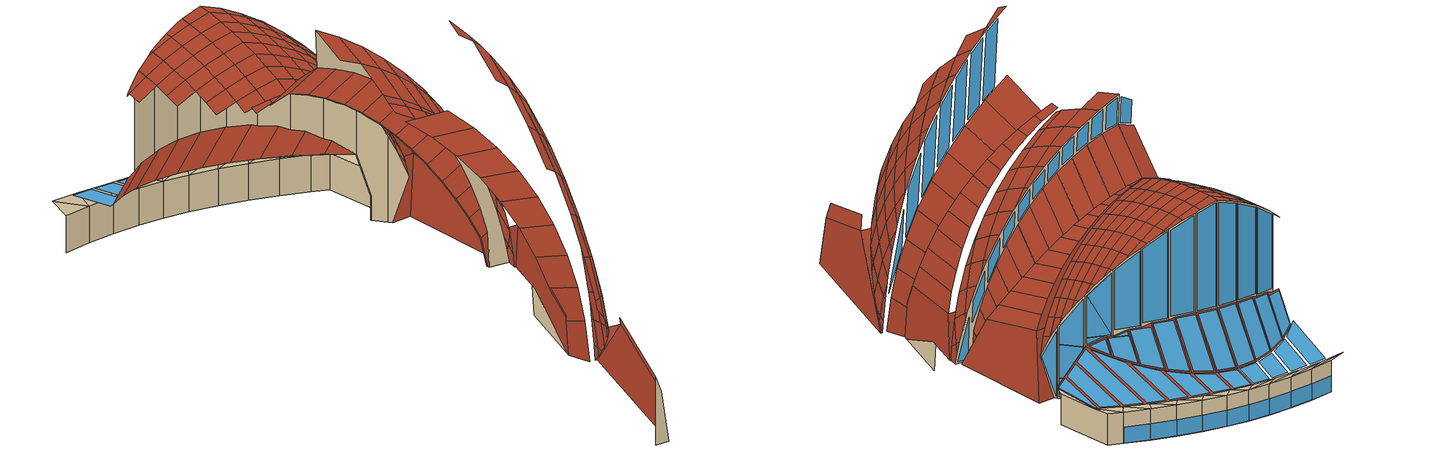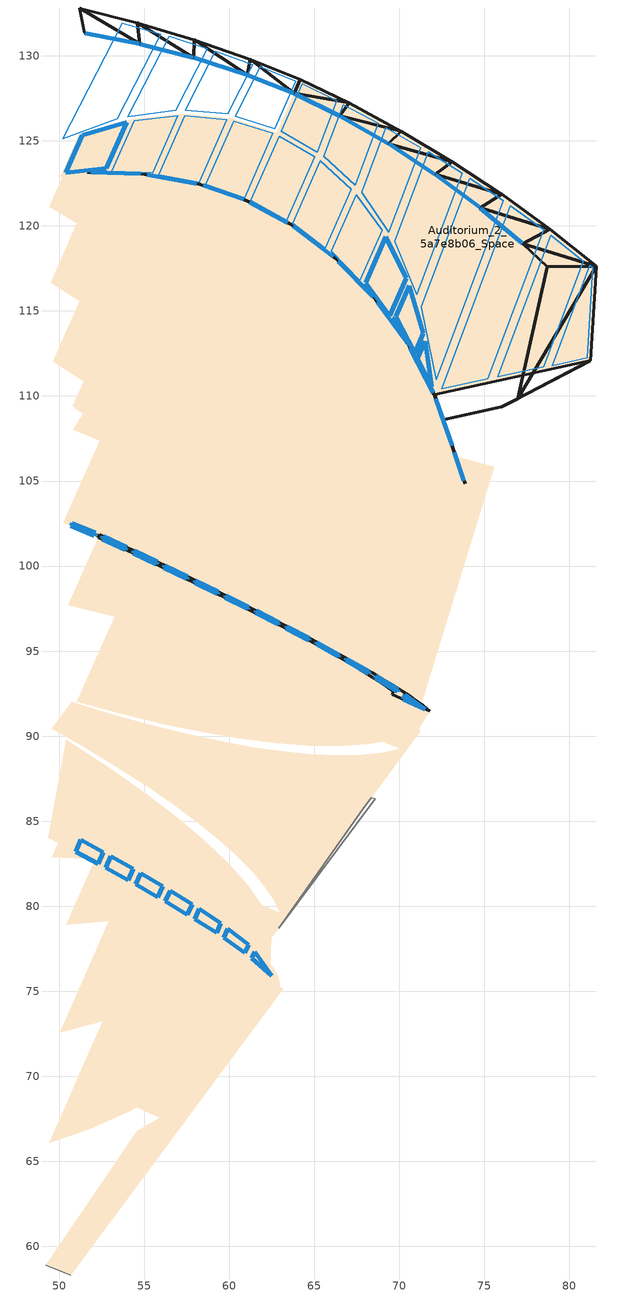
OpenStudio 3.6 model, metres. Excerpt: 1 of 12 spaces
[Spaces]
Auditorium_2_5a7e8b06_Space
 wall outside: 76.97,109.85 78.7,117.58 77.26,118.95 74.74,121.07 72.1,123.03 69.35,124.84 66.49,126.47 63.82,127.79 61.05,128.87 57.92,129.88 54.73,130.7 51.5,131.33 z15.24:19.3; 54.59,131.96,20.5 54.73,130.7,19.3 51.21,132.81,20.64; 54.73,130.7,19.3 51.5,131.33,19.3 51.21,132.81,20.64; 54.99,123.05,38.66 54.99,123.05,26.93 52.85,123.12,26.71 51.66,123.16,26.23 51.66,123.16,36.5 52.36,123.14,37.04 53.86,123.09,38 54.52,123.06,38.42; 63.58,96.37,37.51 65.22,95.51,35.25 65.37,95.43,35.03 66.97,94.55,32.29 68.38,93.75,29.39 69.09,93.33,27.63 69.6,93.02,26.28 70.6,92.38,22.97 70.79,92.24,22.12 71.38,91.81,19.38 71.61,91.62,17.88 71.8,91.45,16.51 69.59,92.43,16.51 69.68,92.63,20.39 69.02,93.09,23.17 68.18,93.62,25.84 67.18,94.22,28.39 66.01,94.88,30.8 64.7,95.6,33.04 63.24,96.37,35.1 61.66,97.18,36.96 59.96,98.03,38.61 58.16,98.92,40.03 56.27,99.82,41.21 54.31,100.74,42.14 52.3,101.68,42.83 52.39,101.88,46.87 54.88,100.7,45.44 57.26,99.54,43.77 59.51,98.43,41.89 61.63,97.37,39.8; 57.94,130.95,20.4 57.92,129.88,19.3 54.59,131.96,20.5; 57.92,129.88,19.3 54.73,130.7,19.3 54.59,131.96,20.5; 58.27,122.44,40.27 58.27,122.44,27.29 55.62,122.93,27.14 54.99,123.05,26.93 54.99,123.05,38.66 56.69,122.73,39.58; 61.05,128.87,19.3 57.92,129.88,19.3 57.94,130.95,20.4; 61.23,129.79,20.34 61.05,128.87,19.3 57.94,130.95,20.4; 61.04,121.49,41.3 61.04,121.49,27.35 58.38,122.4,27.33 58.27,122.44,27.29 58.27,122.44,40.27 58.88,122.23,40.54; 63.05,120.39,40.54 63.61,120.09,40.27 63.61,120.09,27.29 63.51,120.14,27.33 61.04,121.49,27.35 61.04,121.49,41.3; 63.82,127.79,19.3 61.05,128.87,19.3 61.23,129.79,20.34; 64.18,128.61,20.31 63.82,127.79,19.3 61.23,129.79,20.34; 66.27,118.07,38.66 66.27,118.07,26.93 65.76,118.46,27.14 63.61,120.09,27.29 63.61,120.09,40.27 64.89,119.11,39.58; 67.05,127.22,20.34 66.49,126.47,19.3 63.82,127.79,19.3; 67.05,127.22,20.34 63.82,127.79,19.3 64.18,128.61,20.31; 68.11,116.19,37.04 68.6,115.69,36.5 68.6,115.69,26.23 67.77,116.53,26.71 66.27,118.07,26.93 66.27,118.07,38.66 66.6,117.73,38.42 67.06,117.26,38; 70.12,125.57,20.4 66.49,126.47,19.3 67.05,127.22,20.34; 70.12,125.57,20.4 69.35,124.84,19.3 66.49,126.47,19.3; 69.61,114.29,35.2 70.55,112.98,33.77 70.55,112.98,25.16 69.5,114.43,26.01 68.6,115.69,26.23 68.6,115.69,36.5 69.43,114.53,35.46; 73.12,123.78,20.5 69.35,124.84,19.3 70.12,125.57,20.4; 73.12,123.78,20.5 72.1,123.03,19.3 69.35,124.84,19.3; 71.55,111.05,31.65 72.08,110.02,30.29 72.08,110.02,23.47 72.06,110.07,23.62 70.94,112.24,25 70.55,112.98,25.16 70.55,112.98,33.77 70.61,112.87,33.67 71.06,112,32.72; 72.07,110.07,23.6 72.57,108.59,19.14 76.03,109.35,18.64 81.23,112.08,22.28; 72.6,108.51,28.37 72.94,107.53,26.98 73.17,106.87,25.85 73.17,106.87,16.51 72.57,108.59,16.51 72.57,108.59,19.14 72.08,110.02,23.47 72.08,110.02,30.29 72.34,109.28,29.43; 76.03,121.85,20.64 72.1,123.03,19.3 73.12,123.78,20.5; 76.03,121.85,20.64 74.74,121.07,19.3 72.1,123.03,19.3; 72.57,108.59,19.14 72.57,108.59,16.51 76.03,109.35,15.6 76.03,109.35,18.64; 73.46,106.02,24.36 73.87,104.83,21.71 73.31,106.45,16.51 73.17,106.87,16.51 73.17,106.87,25.85; 78.85,119.8,20.82 74.74,121.07,19.3 76.03,121.85,20.64; 78.85,119.8,20.82 77.26,118.95,19.3 74.74,121.07,19.3; 76.03,109.35,18.64 76.03,109.35,15.6 76.97,109.85,15.24 76.97,109.85,19.3; 81.23,112.08,22.28 76.97,109.85,19.3 81.57,117.62,21.03; 76.97,109.85,19.3 78.7,117.58,19.3 81.57,117.62,21.03; 81.57,117.62,21.03 77.26,118.95,19.3 78.85,119.8,20.82; 81.57,117.62,21.03 78.7,117.58,19.3 77.26,118.95,19.3
 wall to Back_Of_House_2_67a60a66_Space: 49.22,58.91,20.61 49.22,58.91,13.16 50.68,58.32,13.16 49.84,58.66,18.91
 wall to Plinth_8_6fe87631_Space: 62.92,78.72,13.16 68.58,86.34,13.16 68.34,86.39,16.51 67.83,85.72,16.51
 window: 54.7,130.71 51.53,131.32 / 57.88,129.89 54.76,130.69 / 61.02,128.88 57.95,129.87 / 63.8,127.8 61.08,128.86 / 66.46,126.48 63.85,127.78 / 69.32,124.85 66.52,126.45 / 72.07,123.05 69.38,124.82 / 74.72,121.09 72.13,123.01 / 77.24,118.97 74.77,121.05 z15.28:17.35; 73.1,107.06 72.64,108.4 z16.71:19.11; 52.78,123.39,26.22 53.97,126.09,22 51.35,125.33,22.42 50.37,123.12,25.87; 52.15,101.96,46.46 52.07,101.79,43.01 50.69,102.37,42.55 50.76,102.53,45.68; 52.6,83.18,50.23 52.3,82.49,41.08 50.97,83.2,42.45 51.28,83.9,51.69; 54.8,123.05,38.33 54.8,123.05,27.11 51.86,123.15,26.81 51.86,123.15,36.4; 53.96,101.12,45.68 53.89,100.96,42.55 52.53,101.58,43.01 52.61,101.76,46.46; 53.04,82.94,49.65 54.35,82.2,47.89 54.06,81.53,39.05 52.74,82.25,40.62; 55.76,100.25,44.51 55.7,100.11,41.75 54.34,100.74,42.38 54.41,100.9,45.39; 54.79,81.95,47.21 56.09,81.18,45.13 55.81,80.54,36.62 54.5,81.29,38.52; 58.08,122.48,39.96 58.08,122.48,27.48 55.19,123.01,27.32 55.19,123.01,38.54; 57.56,99.37,43.19 57.51,99.25,40.72 56.15,99.89,41.53 56.21,100.03,44.19; 56.52,80.92,44.32 57.81,80.13,41.87 57.54,79.51,33.73 56.24,80.29,35.98; 59.36,98.49,41.69 59.31,98.37,39.42 57.96,99.03,40.43 58.01,99.15,42.83; 58.23,79.84,40.81 59.5,79,37.61 59.25,78.43,30.18 57.97,79.25,32.97; 60.85,121.56,41.02 60.85,121.56,27.55 58.46,122.38,27.53 58.46,122.38,40.14; 59.91,78.69,36.18 61.14,77.75,31.87 60.92,77.25,25.31 59.68,78.16,29.24; 61.15,97.59,39.93 61.1,97.48,37.82 59.76,98.15,39.07 59.81,98.26,41.26; 63.43,120.18,40.14 63.43,120.18,27.53 61.22,121.39,27.55 61.22,121.39,41.02; 61.5,77.34,29.1 62.51,75.92,18.3 61.33,76.95,23.97; 61.6,97.36,39.43 62.93,96.68,37.9 62.89,96.57,35.87 61.55,97.26,37.39; 63.38,96.45,37.32 64.71,95.75,35.54 64.66,95.64,33.45 63.33,96.35,35.35; 66.11,118.19,38.54 66.11,118.19,27.32 63.77,119.96,27.48 63.77,119.96,39.96; 65.15,95.51,34.83 66.47,94.79,32.67 66.42,94.68,30.39 65.1,95.41,32.81; 68.46,115.83,36.4 68.46,115.83,26.81 66.41,117.93,27.11 66.41,117.93,38.33; 66.91,94.55,31.8 68.22,93.81,29.15 68.16,93.66,26.38 66.86,94.43,29.57; 69.43,114.7,25.87 70.41,116.91,22.42 69.21,119.37,22 68.01,116.66,26.22; 68.65,93.54,27.95 69.94,92.75,24.32 69.88,92.61,21.52 68.59,93.41,25.29; 70.43,113.15,33.68 70.43,113.15,25.98 68.71,115.52,26.41 68.71,115.52,36.1; 70.59,113.05,25.04 69.76,114.64,25.37 69.66,114.39,25.76; 70.89,112.53,24.87 71.41,113.7,23.04 70.57,116.47,22.51 69.78,114.67,25.32; 70.36,92.45,22.35 71.51,91.6,16.76 70.23,92.16,16.76; 70.64,112.81,33.32 71.99,110.2,30.21 70.64,112.81,25.32; 70.64,112.81,33.32 71.97,110.24,30.26 71.99,110.2,30.21; 71.99,110.2,30.21 71.99,110.2,24.78 70.64,112.81,25.32; 71.99,110.2,24.71 71.99,110.2,23.93 70.97,112.18,25.13; 71.92,110.54,23.69 71.51,113.21,23.14 71.06,112.19,24.74; 73.1,107.06,23.51 73.1,107.06,19.17 72.64,108.4,19.17 72.15,109.84,23.51; 72.15,109.84,29.77 73.1,107.06,25.79 73.1,107.06,23.57 72.15,109.84,23.57; 73.23,106.68,25.13 73.8,105.03,21.7 73.23,106.68,16.71
 roof outside: 49.22,58.91,20.61 49.84,58.66,18.91 55.91,67.58,21.76 54.59,66.8,23.14; 49.35,84.03,43.68 51.97,82.64,41.15 52.85,88.21,38.32 50.41,89.8,40.56; 49.53,66.36,27.06 49.4,66.06,26.23 51.83,66.92,24.26 52.12,67.57,26.07; 51.83,121.93,36.92 50.17,122.84,35.44 49.42,121.13,35.19 51.05,120.16,36.66; 52,117.35,37.6 50.27,118.4,36.31 49.5,116.66,35.89 51.21,115.56,37.16; 50.38,68.29,31.09 49.53,66.36,27.06 52.12,67.57,26.07 52.93,69.4,29.88; 49.57,90.44,41.71 51.54,89.31,40.56 53.02,91.32,40.88 50.73,92.03,41.95; 49.58,82.87,52.25 52.12,82.77,50.6 52.37,83.35,50.91 50.28,84.47,53.12; 52.23,112.64,37.72 50.43,113.79,36.63 49.66,112.04,36.02 51.44,110.85,37.1; 49.84,58.66,18.91 50.68,58.32,13.16 63.16,75.16,13.16 55.91,67.58,21.76; 50.24,123,35.46 49.95,122.97,35.2 50.17,122.84,35.44; 51.41,75.69,43.25 50.03,72.57,39.9 52.57,73.24,38.39 53.88,76.21,41.58; 52.85,123.12,26.71 54.24,126.28,21.78 51.18,125.38,22.27 50.13,122.99,26.01 51.66,123.16,26.23; 52.36,123.14,37.04 51.66,123.16,36.5 50.24,123,35.46 50.17,122.84,35.44 51.83,121.93,36.92; 52.3,101.68,42.83 54.42,106.5,37.93 52.38,107.36,37.25 50.25,102.54,42.14; 52.8,119.16,37.96 51.05,120.16,36.66 50.27,118.4,36.31 52,117.35,37.6; 51.4,70.59,34.88 50.38,68.29,31.09 52.93,69.4,29.88 53.89,71.57,33.47; 50.41,78.91,47.91 52.92,79.12,46.22 54.31,82.27,48.41 53.37,82.79,49.67 52.12,82.77,50.6; 53.04,114.46,38.26 51.21,115.56,37.16 50.43,113.79,36.63 52.23,112.64,37.72; 50.54,97.7,45.33 53.26,97.03,44.09 54.88,100.7,45.44 52.39,101.88,46.87; 53.34,109.68,37.99 51.44,110.85,37.1 50.8,109.39,36.51 52.62,108.05,37.33; 52.95,107.8,37.52 51.4,108.92,36.94 50.82,108.01,36.75 52.61,107.27,37.41; 51.54,93.14,42.2 51.05,92.01,41.52 53.63,91.31,39.97 54.24,92.7,40.82; 53.6,120.98,38.22 51.83,121.93,36.92 51.05,120.16,36.66 52.8,119.16,37.96; 53.85,116.3,38.71 52,117.35,37.6 51.21,115.56,37.16 53.04,114.46,38.26; 52.57,73.24,38.39 51.4,70.59,34.88 53.89,71.57,33.47 55,74.08,36.79; 52.92,79.12,46.22 51.41,75.69,43.25 53.88,76.21,41.58 55.32,79.47,44.41; 54.14,111.51,38.63 52.23,112.64,37.72 51.44,110.85,37.1 53.34,109.68,37.99; 51.54,89.31,40.56 53.4,88.18,39.23 55.24,90.7,39.62 53.02,91.32,40.88; 51.54,93.14,42.2 54.24,92.7,40.82 55.91,96.48,42.64 53.26,97.03,44.09; 54.41,122.81,38.4 53.86,123.09,38 52.36,123.14,37.04 51.83,121.93,36.92 53.6,120.98,38.22; 52.12,67.57,26.07 51.83,66.92,24.26 54.14,67.94,22.18 54.6,68.97,25.03; 51.97,82.64,41.15 54.34,81.34,38.34 55.04,86.67,35.81 52.85,88.21,38.32; 54.66,118.15,39.08 52.8,119.16,37.96 52,117.35,37.6 53.85,116.3,38.71; 52.12,82.77,50.6 53.37,82.79,49.67 52.37,83.35,50.91; 52.93,69.4,29.88 52.12,67.57,26.07 54.6,68.97,25.03 55.35,70.68,28.61; 54.96,113.36,39.18 53.04,114.46,38.26 52.23,112.64,37.72 54.14,111.51,38.63; 54.31,100.74,42.14 56.44,105.56,37.25 54.42,106.5,37.93 52.3,101.68,42.83; 53.88,76.21,41.58 52.57,73.24,38.39 55,74.08,36.79 56.24,76.89,39.8; 54.52,106.71,37.96 52.95,107.8,37.52 52.61,107.27,37.41 54.42,106.5,37.93; 53.34,109.68,37.99 52.62,108.05,37.33 54.52,106.71,37.96 55.32,108.54,38.7; 55.49,120.01,39.35 53.6,120.98,38.22 52.8,119.16,37.96 54.66,118.15,39.08; 55.62,122.93,27.14 57.24,126.6,21.42 54.24,126.28,21.78 52.85,123.12,26.71 54.99,123.05,26.93; 52.92,79.12,46.22 55.32,79.47,44.41 56.09,81.23,45.63 54.31,82.27,48.41; 53.89,71.57,33.47 52.93,69.4,29.88 55.35,70.68,28.61 56.26,72.73,31.98; 55.79,115.23,39.64 53.85,116.3,38.71 53.04,114.46,38.26 54.96,113.36,39.18; 53.26,97.03,44.09 55.91,96.48,42.64 57.26,99.54,43.77 54.88,100.7,45.44; 54.14,111.51,38.63 53.34,109.68,37.99 55.32,108.54,38.7 56.14,110.39,39.35; 53.4,88.18,39.23 55.12,87.07,37.71 57.38,90.17,38.19 55.24,90.7,39.62; 56.31,121.89,39.53 54.41,122.81,38.4 53.6,120.98,38.22 55.49,120.01,39.35; 53.63,91.31,39.97 56.11,90.72,38.22 56.85,92.41,39.25 54.24,92.7,40.82; 56.62,117.12,40.01 54.66,118.15,39.08 53.85,116.3,38.71 55.79,115.23,39.64; 54.52,123.06,38.42 53.86,123.09,38 54.41,122.81,38.4; 55.32,79.47,44.41 53.88,76.21,41.58 56.24,76.89,39.8 57.6,79.97,42.48; 55,74.08,36.79 53.89,71.57,33.47 56.26,72.73,31.98 57.3,75.08,35.09; 56.97,112.27,39.91 54.96,113.36,39.18 54.14,111.51,38.63 56.14,110.39,39.35; 54.6,68.97,25.03 54.14,67.94,22.18 54.56,68.17,21.76 56.04,69.04,20.55 56.38,69.28,20.43 56.94,70.55,23.93; 54.24,92.7,40.82 56.85,92.41,39.25 58.46,96.04,41.01 55.91,96.48,42.64; 56.27,99.82,41.21 58.4,104.64,36.31 56.44,105.56,37.25 54.31,100.74,42.14; 54.34,81.34,38.34 56.43,80.14,35.29 56.99,85.18,33.07 55.04,86.67,35.81; 56.69,122.73,39.58 54.99,123.05,38.66 54.52,123.06,38.42 54.41,122.81,38.4 56.31,121.89,39.53; 54.42,106.5,37.93 56.21,105.67,37.41 56.38,106.29,37.52 54.52,106.71,37.96; 54.42,106.5,37.93 56.44,105.56,37.25 58.4,104.64,36.31 59.51,104.11,35.62 60.28,103.77,35.62 59.68,104.05,35.95 57.97,104.86,36.75 56.21,105.67,37.41; 66.87,104.47,32.15 68.38,104.3,30.85 69.8,104.18,29.44 71.13,104.11,27.95 72.35,104.07,26.37 73.46,104.08,24.72 72.21,104.43,24.69 71.55,104.39,25.83 70.18,104.39,27.8 68.64,104.46,29.65 66.96,104.59,31.35 65.14,104.79,32.9 63.19,105.06,34.28 61.14,105.38,35.49 59,105.77,36.51 56.79,106.21,37.33 54.52,106.71,37.96 56.38,106.29,37.52 58.25,105.89,36.94 60.08,105.53,36.23 61.87,105.2,35.39 63.6,104.92,34.42 65.27,104.67,33.34; 55.32,108.54,38.7 54.52,106.71,37.96 56.79,106.21,37.33 57.51,107.84,37.99; 55.91,67.58,21.76 63.16,75.16,13.16 62.94,75.26,13.16 62.26,74.41,14.07 61.23,73.31,15.32 60.44,72.49,16.24 58.48,70.79,18.29 56.37,69.24,20.28 56.04,69.04,20.55 54.56,68.17,21.76; 55.35,70.68,28.61 54.6,68.97,25.03 56.94,70.55,23.93 57.65,72.14,27.27; 57.46,119.03,40.29 55.49,120.01,39.35 54.66,118.15,39.08 56.62,117.12,40.01; 57.81,114.18,40.37 55.79,115.23,39.64 54.96,113.36,39.18 56.97,112.27,39.91; 56.24,76.89,39.8 55,74.08,36.79 57.3,75.08,35.09 58.46,77.72,37.92; 55.12,87.07,37.71 56.7,85.99,36.02 59.42,89.72,36.59 57.38,90.17,38.19; 55.32,79.47,44.41 57.6,79.97,42.48 57.72,80.24,42.66 56.09,81.23,45.63; 56.14,110.39,39.35 55.32,108.54,38.7 57.51,107.84,37.99 58.31,109.67,38.63; 56.26,72.73,31.98 55.35,70.68,28.61 57.65,72.14,27.27 58.49,74.05,30.41; 58.31,120.94,40.48 56.31,121.89,39.53 55.49,120.01,39.35 57.46,119.03,40.29; 58.38,122.4,27.33 60.11,126.33,21.2 57.24,126.6,21.42 55.62,122.93,27.14 58.27,122.44,27.29; 58.66,116.1,40.75 56.62,117.12,40.01 55.79,115.23,39.64 57.81,114.18,40.37; 55.91,96.48,42.64 58.46,96.04,41.01 59.51,98.43,41.89 57.26,99.54,43.77; 56.04,69.04,20.55 56.37,69.24,20.28 56.38,69.28,20.43; 56.11,90.72,38.22 58.47,90.23,36.28 59.36,92.25,37.51 56.85,92.41,39.25; 56.14,110.39,39.35 58.31,109.67,38.63 59.13,111.52,39.18 56.97,112.27,39.91; 56.21,105.67,37.41 57.97,104.86,36.75 58.25,105.89,36.94 56.38,106.29,37.52; 56.24,76.89,39.8 58.46,77.72,37.92 59.16,79.3,39.29 57.96,80.08,42.13 57.6,79.97,42.48; 57.3,75.08,35.09 56.26,72.73,31.98 58.49,74.05,30.41 59.46,76.24,33.32; 58.16,98.92,40.03 60.28,103.71,35.15 59.51,104.11,35.62 58.4,104.64,36.31 56.27,99.82,41.21; 58.88,122.23,40.54 58.27,122.44,40.27 56.69,122.73,39.58 56.31,121.89,39.53 58.31,120.94,40.48; 56.38,69.28,20.43 56.37,69.24,20.28 58.48,70.79,18.29 58.63,71.12,19.56; 56.94,70.55,23.93 56.38,69.28,20.43 58.63,71.12,19.56 59.14,72.29,22.8; 56.43,80.14,35.29 58.22,79.05,32.03 58.66,83.77,30.13 56.99,85.18,33.07; 59.51,118.03,41.03 57.46,119.03,40.29 56.62,117.12,40.01 58.66,116.1,40.75; 56.7,85.99,36.02 58.12,84.93,34.16 61.35,89.36,34.85 59.42,89.72,36.59; 56.79,106.21,37.33 59,105.77,36.51 59.65,107.23,37.1 57.51,107.84,37.99; 56.85,92.41,39.25 59.36,92.25,37.51 60.9,95.74,39.2 58.46,96.04,41.01; 57.65,72.14,27.27 56.94,70.55,23.93 59.14,72.29,22.8 59.79,73.76,25.89; 56.97,112.27,39.91 59.13,111.52,39.18 59.96,113.39,39.64 57.81,114.18,40.37; 58.46,77.72,37.92 57.3,75.08,35.09 59.46,76.24,33.32 60.42,78.41,35.64 60.23,78.55,36.25; 60.37,119.97,41.22 58.31,120.94,40.48 57.46,119.03,40.29 59.51,118.03,41.03; 57.51,107.84,37.99 59.65,107.23,37.1 60.44,109.02,37.72 58.31,109.67,38.63; 57.6,79.97,42.48 57.96,80.08,42.13 57.72,80.24,42.66; 58.49,74.05,30.41 57.65,72.14,27.27 59.79,73.76,25.89 60.57,75.52,28.79; 57.81,114.18,40.37 59.96,113.39,39.64 60.79,115.28,40.01 58.66,116.1,40.75; 57.97,104.86,36.75 59.68,104.05,35.95 60.08,105.53,36.23 58.25,105.89,36.94; 58.12,84.93,34.16 59.38,83.92,32.16 63.16,89.1,32.96 61.35,89.36,34.85; 58.16,98.92,40.03 59.96,98.03,38.61 62.05,102.76,33.81 60.28,103.71,35.15; 58.22,79.05,32.03 59.7,78.09,28.6 60.04,82.44,26.99 58.66,83.77,30.13; 61.04,121.49,41.3 58.88,122.23,40.54 58.31,120.94,40.48 60.37,119.97,41.22; 58.31,109.67,38.63 60.44,109.02,37.72 61.24,110.84,38.26 59.13,111.52,39.18; 61.04,121.49,27.35 62.8,125.48,21.13 60.11,126.33,21.2 58.38,122.4,27.33; 58.46,96.04,41.01 60.9,95.74,39.2 61.63,97.37,39.8 59.51,98.43,41.89; 58.46,77.72,37.92 60.23,78.55,36.25 59.16,79.3,39.29; 58.47,90.23,36.28 60.7,89.85,34.15 61.75,92.23,35.6 59.36,92.25,37.51; 58.63,71.12,19.56 58.48,70.79,18.29 60.44,72.49,16.24 60.71,73.11,18.66; 59.46,76.24,33.32 58.49,74.05,30.41 60.57,75.52,28.79 61.47,77.55,31.47; 59.14,72.29,22.8 58.63,71.12,19.56 60.71,73.11,18.66 61.19,74.19,21.63; 58.66,116.1,40.75 60.79,115.28,40.01 61.63,117.18,40.29 59.51,118.03,41.03; 59,105.77,36.51 61.14,105.38,35.49 61.73,106.71,36.02 59.65,107.23,37.1; 59.13,111.52,39.18 61.24,110.84,38.26 62.05,112.67,38.71 59.96,113.39,39.64; 59.79,73.76,25.89 59.14,72.29,22.8 61.19,74.19,21.63 61.78,75.54,24.45; 59.36,92.25,37.51 61.75,92.23,35.6 63.22,95.56,37.21 60.9,95.74,39.2; 59.38,83.92,32.16 60.47,82.95,30.02 64.84,88.94,30.94 63.16,89.1,32.96; 60.42,78.41,35.64 59.46,76.24,33.32 61.47,77.55,31.47 61.48,77.57,31.48; 59.51,104.11,35.62 60.28,103.71,35.15 62.05,102.76,33.81 62.56,102.47,33.32 63.72,101.96,33.32 62.92,102.39,33.95 61.34,103.22,35.02 60.28,103.77,35.62; 59.51,118.03,41.03 61.63,117.18,40.29 62.48,119.1,40.48 60.37,119.97,41.22; 59.65,107.23,37.1 61.73,106.71,36.02 62.5,108.46,36.63 60.44,109.02,37.72; 59.68,104.05,35.95 60.28,103.77,35.62 61.34,103.22,35.02 61.87,105.2,35.39 60.08,105.53,36.23; 59.7,78.09,28.6 60.86,77.26,25.02 61.12,81.21,23.71 60.04,82.44,26.99; 60.57,75.52,28.79 59.79,73.76,25.89 61.78,75.54,24.45 62.32,76.74,26.44 62.18,76.88,27.38; 59.96,113.39,39.64 62.05,112.67,38.71 62.87,114.53,39.08 60.79,115.28,40.01; 59.96,98.03,38.61 61.66,97.18,36.96 63.69,101.78,32.29 62.56,102.47,33.32 62.05,102.76,33.81; 60.37,119.97,41.22 62.48,119.1,40.48 63.05,120.39,40.54 61.04,121.49,41.3; 60.44,109.02,37.72 62.5,108.46,36.63 63.29,110.23,37.16 61.24,110.84,38.26; 60.71,73.11,18.66 60.44,72.49,16.24 61.23,73.31,15.32 62.32,74.55,14.96 62.64,75.26,17.74; 60.47,82.95,30.02 61.37,82.02,27.75 66.37,88.87,28.81 64.84,88.94,30.94; 61.47,77.55,31.47 60.57,75.52,28.79 62.18,76.88,27.38 61.48,77.57,31.48; 60.7,89.85,34.15 62.79,89.58,31.86 64.01,92.35,33.55 61.75,92.23,35.6; 61.19,74.19,21.63 60.71,73.11,18.66 62.64,75.26,17.74 62.89,75.84,19.35 62.83,75.98,20.57; 60.79,115.28,40.01 62.87,114.53,39.08 63.69,116.39,39.35 61.63,117.18,40.29; 60.86,77.26,25.02 61.69,76.56,21.35 61.89,80.07,20.3 61.88,80.1,20.36 61.12,81.21,23.71; 60.9,95.74,39.2 63.22,95.56,37.21 63.58,96.37,37.51 61.63,97.37,39.8; 63.51,120.14,27.33 65.24,124.06,21.2 62.8,125.48,21.13 61.04,121.49,27.35; 61.14,105.38,35.49 63.19,105.06,34.28 63.74,106.29,34.78 61.73,106.71,36.02; 61.78,75.54,24.45 61.19,74.19,21.63 62.83,75.98,20.57 62.59,76.38,23.8; 61.23,73.31,15.32 62.26,74.41,14.07 62.32,74.55,14.96; 61.24,110.84,38.26 63.29,110.23,37.16 64.08,112.03,37.6 62.05,112.67,38.71; 61.34,103.22,35.02 62.92,102.39,33.95 63.6,104.92,34.42 61.87,105.2,35.39; 61.37,82.02,27.75 62.1,81.16,25.38 67.75,88.9,26.57 66.37,88.87,28.81; 61.63,117.18,40.29 63.69,116.39,39.35 64.52,118.26,39.53 62.48,119.1,40.48; 61.66,97.18,36.96 63.24,96.37,35.1 65.18,100.77,30.63 64.8,101.04,31.05 63.69,101.78,32.29; 61.69,76.56,21.35 62.18,76,17.6 62.3,78.33,16.99 62.25,78.3,17.37 61.89,80.07,20.3; 61.73,106.71,36.02 63.74,106.29,34.78 64.49,107.99,35.37 62.5,108.46,36.63; 61.75,92.23,35.6 64.01,92.35,33.55 65.37,95.43,35.03 65.22,95.51,35.25 63.22,95.56,37.21; 62.32,76.74,26.44 61.78,75.54,24.45 62.59,76.38,23.8; 61.88,80.1,20.36 61.89,80.07,20.3 62.25,78.3,17.37 62.98,79.62,20.36; 62.05,112.67,38.71 64.08,112.03,37.6 64.87,113.83,37.96 62.87,114.53,39.08; 62.1,81.16,25.38 62.64,80.36,22.91 68.97,89.02,24.24 67.75,88.9,26.57; 62.18,76,17.6 62.37,75.51,13.16 62.47,78.12,13.16 62.3,78.33,16.99; 62.98,79.62,20.36 62.25,78.3,17.37 62.3,78.33,16.99 62.47,78.12,13.16 62.92,78.72,13.16 67.83,85.72,16.51 71.25,90.31,16.51 70.01,89.25,21.84; 62.32,74.55,14.96 62.26,74.41,14.07 62.94,75.26,13.16 62.96,75.39,14.73; 62.64,75.26,17.74 62.32,74.55,14.96 62.96,75.39,14.73 62.94,75.66,17.58; 62.48,119.1,40.48 64.52,118.26,39.53 64.89,119.11,39.58 63.61,120.09,40.27 63.05,120.39,40.54; 62.5,108.46,36.63 64.49,107.99,35.37 65.25,109.71,35.89 63.29,110.23,37.16; 62.56,102.47,33.32 63.69,101.78,32.29 64.8,101.04,31.05 66.19,100.43,31.05 65.84,100.66,31.43 64.43,101.54,32.75 63.72,101.96,33.32; 62.64,80.36,22.91 62.98,79.62,20.36 70.01,89.25,21.84 68.97,89.02,24.24; 62.89,75.84,19.35 62.64,75.26,17.74 62.94,75.66,17.58; 62.79,89.58,31.86 63.56,89.52,30.87 64.87,89.78,29.63 66.12,92.62,31.35 64.01,92.35,33.55; 81.23,112.08,22.28 81.57,117.62,21.03 78.85,119.8,20.82 76.03,121.85,20.64 73.12,123.78,20.5 70.12,125.57,20.4 67.05,127.22,20.34 64.18,128.61,20.31 62.8,125.48,21.13 65.24,124.06,21.2 67.38,122.12,21.42 69.16,119.69,21.78 70.56,116.83,22.27 71.54,113.6,22.88 72.07,110.07,23.6; 62.87,114.53,39.08 64.87,113.83,37.96 65.68,115.65,38.22 63.69,116.39,39.35; 62.92,102.39,33.95 63.72,101.96,33.32 64.43,101.54,32.75 65.27,104.67,33.34 63.6,104.92,34.42; 63.19,105.06,34.28 65.14,104.79,32.9 65.66,105.98,33.38 63.74,106.29,34.78; 63.22,95.56,37.21 65.22,95.51,35.25 63.58,96.37,37.51; 63.24,96.37,35.1 64.7,95.6,33.04 66.51,99.72,28.85 65.18,100.77,30.63; 63.29,110.23,37.16 65.25,109.71,35.89 66.02,111.45,36.31 64.08,112.03,37.6; 65.76,118.46,27.14 67.38,122.12,21.42 65.24,124.06,21.2 63.51,120.14,27.33 63.61,120.09,27.29; 63.56,89.52,30.87 64.71,89.44,29.37 64.87,89.78,29.63; 63.69,116.39,39.35 65.68,115.65,38.22 66.48,117.48,38.4 64.52,118.26,39.53; 63.74,106.29,34.78 65.66,105.98,33.38 66.38,107.62,33.95 64.49,107.99,35.37; 64.01,92.35,33.55 66.12,92.62,31.35 66.97,94.55,32.29 65.37,95.43,35.03; 64.08,112.03,37.6 66.02,111.45,36.31 66.79,113.21,36.66 64.87,113.83,37.96; 64.43,101.54,32.75 65.84,100.66,31.43 66.87,104.47,32.15 65.27,104.67,33.34; 64.49,107.99,35.37 66.38,107.62,33.95 67.12,109.28,34.44 65.25,109.71,35.89; 64.52,118.26,39.53 66.48,117.48,38.4 66.6,117.73,38.42 66.27,118.07,38.66 64.89,119.11,39.58; 64.7,95.6,33.04 66.01,94.88,30.8 67.66,98.62,27 66.51,99.72,28.85; 64.71,89.44,29.37 66.47,89.42,26.71 66.9,90.38,27.43 64.87,89.78,29.63; 64.8,101.04,31.05 65.18,100.77,30.63 66.51,99.72,28.85 66.55,99.69,28.8 68.07,99.02,28.8 67.15,99.74,29.99 66.19,100.43,31.05; 64.87,89.78,29.63 66.9,90.38,27.43 68.06,93.02,29.03 66.12,92.62,31.35; 64.87,113.83,37.96 66.79,113.21,36.66 67.57,114.98,36.92 65.68,115.65,38.22; 65.14,104.79,32.9 66.96,104.59,31.35 67.47,105.76,31.82 65.66,105.98,33.38; 65.25,109.71,35.89 67.12,109.28,34.44 67.86,110.96,34.86 66.02,111.45,36.31; 65.66,105.98,33.38 67.47,105.76,31.82 68.17,107.34,32.37 66.38,107.62,33.95; 65.68,115.65,38.22 67.57,114.98,36.92 68.11,116.19,37.04 67.06,117.26,38 66.48,117.48,38.4; 67.77,116.53,26.71 69.16,119.69,21.78 67.38,122.12,21.42 65.76,118.46,27.14 66.27,118.07,26.93; 65.84,100.66,31.43 66.19,100.43,31.05 67.15,99.74,29.99 68.38,104.3,30.85 66.87,104.47,32.15; 66.01,94.88,30.8 67.18,94.22,28.39 68.61,97.47,25.09 67.87,98.39,26.58 67.66,98.62,27; 66.02,111.45,36.31 67.86,110.96,34.86 68.61,112.66,35.19 66.79,113.21,36.66; 66.12,92.62,31.35 68.06,93.02,29.03 68.38,93.75,29.39 66.97,94.55,32.29; 66.38,107.62,33.95 68.17,107.34,32.37 68.87,108.94,32.85 67.12,109.28,34.44; 66.47,89.42,26.71 68.05,89.52,23.93 68.75,91.11,25.12 66.9,90.38,27.43; 66.48,117.48,38.4 67.06,117.26,38 66.6,117.73,38.42; 66.55,99.69,28.8 67.66,98.62,27 67.87,98.39,26.58 69.51,97.66,26.58 69.41,97.76,26.76 68.34,98.78,28.43 68.07,99.02,28.8; 66.79,113.21,36.66 68.61,112.66,35.19 69.36,114.37,35.44 67.57,114.98,36.92; 66.9,90.38,27.43 68.75,91.11,25.12 69.6,93.02,26.28 69.09,93.33,27.63 68.06,93.02,29.03; 66.96,104.59,31.35 68.64,104.46,29.65 69.17,105.65,30.13 67.47,105.76,31.82; 67.12,109.28,34.44 68.87,108.94,32.85 69.59,110.55,33.25 67.86,110.96,34.86; 67.15,99.74,29.99 68.07,99.02,28.8 68.34,98.78,28.43 69.8,104.18,29.44 68.38,104.3,30.85; 67.18,94.22,28.39 68.18,93.62,25.84 69.35,96.28,23.15 68.87,97.08,24.41 68.61,97.47,25.09; 67.47,105.76,31.82 69.17,105.65,30.13 69.83,107.16,30.65 68.17,107.34,32.37; 67.57,114.98,36.92 69.36,114.37,35.44 69.43,114.53,35.46 68.6,115.69,36.5 68.11,116.19,37.04; 69.5,114.43,26.01 70.56,116.83,22.27 69.16,119.69,21.78 67.77,116.53,26.71 68.6,115.69,26.23; 67.86,110.96,34.86 69.59,110.55,33.25 70.31,112.19,33.57 68.61,112.66,35.19; 67.87,98.39,26.58 68.61,97.47,25.09 68.87,97.08,24.41 70.59,96.32,24.41 70.35,96.66,24.98 69.51,97.66,26.58; 68.05,89.52,23.93 69.05,89.67,21.84 69.21,89.7,21.5 69.49,89.87,21.15 70.43,91.99,22.73 68.75,91.11,25.12; 68.06,93.02,29.03 69.09,93.33,27.63 68.38,93.75,29.39; 68.17,107.34,32.37 69.83,107.16,30.65 70.51,108.69,31.11 68.87,108.94,32.85; 68.18,93.62,25.84 69.02,93.09,23.17 69.89,95.06,21.17 69.35,96.28,23.15; 68.34,98.78,28.43 69.41,97.76,26.76 71.13,104.11,27.95 69.8,104.18,29.44; 68.61,112.66,35.19 70.31,112.19,33.57 70.61,112.87,33.67 70.55,112.98,33.77 69.61,114.29,35.2 69.36,114.37,35.44; 68.64,104.46,29.65 70.18,104.39,27.8 70.73,105.64,28.31 69.17,105.65,30.13; 68.75,91.11,25.12 70.43,91.99,22.73 70.6,92.38,22.97 69.6,93.02,26.28; 68.87,97.08,24.41 69.36,96.26,23.11 71.02,95.65,23.38 70.59,96.32,24.41; 68.87,108.94,32.85 70.51,108.69,31.11 71.19,110.23,31.49 69.59,110.55,33.25; 69.02,93.09,23.17 69.68,92.63,20.39 70.23,93.88,19.12 69.89,95.06,21.17; 70.01,89.25,21.84 71.25,90.31,16.51 71.11,90.38,16.51 70.64,90.14,17.98 69.44,89.75,21.04 69.05,89.67,21.84; 69.17,105.65,30.13 70.73,105.64,28.31 71.36,107.08,28.81 69.83,107.16,30.65; 69.21,89.7,21.5 69.44,89.75,21.04 69.49,89.87,21.15; 69.36,96.26,23.11 69.89,95.06,21.17 70.23,93.88,19.12 69.76,92.8,16.51 71.36,92.08,16.51 71.13,95.46,23.1 71.02,95.65,23.38; 69.36,114.37,35.44 69.61,114.29,35.2 69.43,114.53,35.46; 69.41,97.76,26.76 69.51,97.66,26.58 70.35,96.66,24.98 72.35,104.07,26.37 71.13,104.11,27.95; 69.44,89.75,21.04 70.64,90.14,17.98 71.06,91.08,18.83 69.49,89.87,21.15; 69.49,89.87,21.15 71.06,91.08,18.83 71.38,91.81,19.38 70.79,92.24,22.12 70.43,91.99,22.73; 70.94,112.24,25 71.54,113.6,22.88 70.56,116.83,22.27 69.5,114.43,26.01 70.55,112.98,25.16; 69.59,110.55,33.25 71.19,110.23,31.49 71.55,111.05,31.65 71.06,112,32.72 70.31,112.19,33.57; 69.68,92.63,20.39 69.59,92.43,16.51 69.76,92.8,16.51 70.23,93.88,19.12; 69.83,107.16,30.65 71.36,107.08,28.81 72.01,108.53,29.24 70.51,108.69,31.11; 70.18,104.39,27.8 71.55,104.39,25.83 72.15,105.74,26.38 70.73,105.64,28.31; 70.31,112.19,33.57 71.06,112,32.72 70.61,112.87,33.67; 70.35,96.66,24.98 70.59,96.32,24.41 71.13,95.46,23.1 73.46,104.08,24.72 72.35,104.07,26.37; 70.43,91.99,22.73 70.79,92.24,22.12 70.6,92.38,22.97; 70.51,108.69,31.11 72.01,108.53,29.24 72.34,109.28,29.43 72.08,110.02,30.29 72.04,110.1,30.39 71.19,110.23,31.49; 70.64,90.14,17.98 71.11,90.38,16.51 71.8,91.45,16.51 71.61,91.62,17.88 71.06,91.08,18.83; 70.73,105.64,28.31 72.15,105.74,26.38 72.75,107.1,26.85 71.36,107.08,28.81; 72.06,110.07,23.62 72.07,110.07,23.6 71.54,113.6,22.88 70.94,112.24,25; 71.06,91.08,18.83 71.61,91.62,17.88 71.38,91.81,19.38; 71.13,95.46,23.1 71.36,92.08,16.51 75.57,105.84,16.51 73.46,104.08,24.72; 71.19,110.23,31.49 72.04,110.1,30.39 71.55,111.05,31.65; 71.36,107.08,28.81 72.75,107.1,26.85 72.94,107.53,26.98 72.6,108.51,28.37 72.01,108.53,29.24; 71.55,104.39,25.83 72.21,104.43,24.69 72.79,104.53,23.78 73.42,105.95,24.35 72.15,105.74,26.38; 72.01,108.53,29.24 72.6,108.51,28.37 72.34,109.28,29.43; 72.15,105.74,26.38 73.42,105.95,24.35 73.46,106.02,24.36 73.08,107.13,26.31 72.75,107.1,26.85; 73.46,104.08,24.72 75.57,105.84,16.51 73.31,106.45,16.51 73.87,104.83,21.71 72.79,104.53,23.78 72.21,104.43,24.69; 72.75,107.1,26.85 73.08,107.13,26.31 72.94,107.53,26.98; 72.79,104.53,23.78 73.87,104.83,21.71 73.46,106.02,24.36 73.42,105.95,24.35
 skylight: 53.42,126.29,21.85 55.98,131.28,20.52 53.7,131.92,20.6 50.22,125.13,22.42; 55.51,123.14,26.81 56.98,126.46,21.62 54.4,126.19,21.93 53.09,123.22,26.56; 56.86,126.8,21.41 58.7,130.41,20.44 56.46,131.13,20.5 54.04,126.4,21.77; 58.24,122.56,27.12 59.86,126.24,21.38 57.4,126.47,21.57 55.87,123,26.99; 59.92,126.59,21.16 61.39,129.46,20.39 59.18,130.25,20.43 57.41,126.79,21.36; 60.9,121.66,27.18 62.56,125.43,21.3 60.26,126.16,21.36 58.62,122.44,27.16; 62.69,125.72,21.09 63.92,128.5,20.36 61.83,129.34,20.38 60.35,126.45,21.15; 63.38,120.34,27.16 65.02,124.06,21.36 62.93,125.27,21.3 61.26,121.5,27.18; 65.17,124.32,21.15 66.31,127.37,20.38 64.28,128.34,20.36 63.05,125.55,21.09; 65.64,118.68,26.99 67.18,122.15,21.57 65.34,123.82,21.38 63.72,120.14,27.12; 67.4,122.38,21.36 68.77,126.02,20.43 66.7,127.11,20.39 65.57,124.09,21.16; 67.67,116.78,26.56 68.99,119.75,21.93 67.45,121.84,21.62 65.99,118.51,26.81; 69.39,119.63,21.77 71.25,124.61,20.5 69.21,125.78,20.44 67.78,121.97,21.41; 71.02,115.94,22.42 73.7,123.09,20.6 71.69,124.34,20.52 69.72,119.1,21.85; 72.17,110.97,23.39 76.11,121.48,20.72 74.13,122.81,20.62 71.29,115.24,22.54; 75.2,111.01,23.09 78.48,119.77,20.86 76.53,121.19,20.74 72.49,110.41,23.48; 78.48,111.73,22.62 80.81,117.92,21.04 78.9,119.45,20.89 75.78,111.13,23.01; 81.04,112.24,22.26 81.37,117.54,21.07 81.19,117.68,21.06 78.99,111.79,22.56
[Building]
Unnamed: North Axis {deg}=0; Default Construction Set=Default Generic Construction Set; Standards Building Type=MediumOffice
[Site]
Site 1: Terrain=City
[Site:WaterMainsTemperature]
Calculation Method=CorrelationFromWeatherFile
[Material]
Name | Roughness | Thickness {m} | Conductivity {W/m-K} | Density {kg/m3} | Specific Heat {J/kg-K} | Thermal Absorptance | Solar Absorptance | Visible Absorptance
Generic Roof Membrane | MediumRough | 0.01 | 0.16 | 1120 | 1460 | 0.9 | 0.65 | 0.65
Generic Acoustic Tile | MediumSmooth | 0.02 | 0.06 | 368 | 590 | 0.9 | 0.2 | 0.2
Generic 25mm Wood | MediumSmooth | 0.0254 | 0.15 | 608 | 1630 | 0.9 | 0.5 | 0.5
Generic HW Concrete | MediumRough | 0.2 | 1.95 | 2240 | 900 | 0.9 | 0.8 | 0.8
Generic Gypsum Board | MediumSmooth | 0.0127 | 0.16 | 800 | 1090 | 0.9 | 0.5 | 0.5
Generic Wall Air Gap | Smooth | 0.1 | 0.667 | 1.28 | 1000 | 0.9 | 0.7 | 0.7
Generic Ceiling Air Gap | Smooth | 0.1 | 0.556 | 1.28 | 1000 | 0.9 | 0.7 | 0.7
Generic Brick | MediumRough | 0.1 | 0.9 | 1920 | 790 | 0.9 | 0.65 | 0.65
Generic 50mm Insulation | MediumRough | 0.05 | 0.03 | 43 | 1210 | 0.9 | 0.7 | 0.7
Generic Painted Metal | Smooth | 0.0015 | 45 | 7690 | 410 | 0.9 | 0.5 | 0.5
Generic LW Concrete | MediumRough | 0.1 | 0.53 | 1280 | 840 | 0.9 | 0.8 | 0.8
Generic 25mm Insulation | MediumRough | 0.025 | 0.03 | 43 | 1210 | 0.9 | 0.7 | 0.7
Material 1 | Smooth | 0.1 | 0.1 | 0.1 | 100 |  | 0.65 | 0.65
[WindowMaterial:Gas]
Generic Window Air Gap: Gas Type=Air; Thickness {m}=0.0127
[WindowMaterial:Glazing] Optical Data Type=SpectralAverage; Thickness {m}=0.006; Infrared Transmittance at Normal Incidence=0; Front Side Infrared Hemispherical Emissivity=0.84; Conductivity {W/m-K}=1; Dirt Correction Factor for Solar and Visible Transmittance=1; Solar Diffusing=No
Name | Solar Transmittance at Normal Incidence | Front Side Solar Reflectance at Normal Incidence | Back Side Solar Reflectance at Normal Incidence | Visible Transmittance at Normal Incidence | Front Side Visible Reflectance at Normal Incidence | Back Side Visible Reflectance at Normal Incidence | Back Side Infrared Hemispherical Emissivity
Generic Low-e Glass | 0.45 | 0.36 | 0.36 | 0.71 | 0.21 | 0.21 | 0.047
Generic Clear Glass | 0.77 | 0.07 | 0.07 | 0.88 | 0.08 | 0.08 | 0.84
[Construction]
Generic Interior Door: Generic 25mm Wood
Generic Single Pane: Generic Clear Glass
Generic Shade: Material 1
Generic Interior Ceiling: Generic LW Concrete, Generic Ceiling Air Gap, Generic Acoustic Tile
Generic Interior Wall: Generic Gypsum Board, Generic Wall Air Gap, Generic Gypsum Board
Generic Exposed Floor: Generic Painted Metal, Generic Ceiling Air Gap, Generic 50mm Insulation, Generic LW Concrete
Generic Interior Floor: Generic Acoustic Tile, Generic Ceiling Air Gap, Generic LW Concrete
Generic Ground Slab: Generic 50mm Insulation, Generic HW Concrete
Generic Roof: Generic Roof Membrane, Generic 50mm Insulation, Generic LW Concrete, Generic Ceiling Air Gap, Generic Acoustic Tile
Generic Exterior Wall: Generic Brick, Generic LW Concrete, Generic 50mm Insulation, Generic Wall Air Gap, Generic Gypsum Board
Generic Underground Wall: Generic 50mm Insulation, Generic HW Concrete, Generic Wall Air Gap, Generic Gypsum Board
Generic Underground Roof: Generic 50mm Insulation, Generic HW Concrete, Generic Ceiling Air Gap, Generic Acoustic Tile
Generic Double Pane: Generic Low-e Glass, Generic Window Air Gap, Generic Clear Glass
Generic Exterior Door: Generic Painted Metal, Generic 25mm Insulation, Generic Painted Metal
[Construction:AirBoundary]
Generic Air Boundary: None, 0
[DefaultConstructionSet]
Default Generic Construction Set: Default Exterior Surface Constructions=Default Surface Constructions 2; Default Interior Surface Constructions=Default Surface Constructions 1; Default Ground Contact Surface Constructions=Default Surface Constructions 3; Default Exterior SubSurface Constructions=Default Sub Surface Constructions 2; Default Interior SubSurface Constructions=Default Sub Surface Constructions 1; Interior Partition Construction=Generic Air Boundary; Space Shading Construction=Generic Shade; Adiabatic Surface Construction=Generic Interior Wall
[DefaultSurfaceConstructions]
Name | Floor Construction | Wall Construction | Roof Ceiling Construction
Default Surface Constructions 1 | Generic Interior Floor | Generic Interior Wall | Generic Interior Ceiling
Default Surface Constructions 2 | Generic Exposed Floor | Generic Exterior Wall | Generic Roof
Default Surface Constructions 3 | Generic Ground Slab | Generic Underground Wall | Generic Underground Roof
[DefaultSubSurfaceConstructions]
Name | Fixed Window Construction | Operable Window Construction | Door Construction | Glass Door Construction | Overhead Door Construction | Skylight Construction
Default Sub Surface Constructions 1 | Generic Single Pane | Generic Single Pane | Generic Interior Door | Generic Single Pane
Default Sub Surface Constructions 2 | Generic Double Pane | Generic Double Pane | Generic Exterior Door | Generic Double Pane | Generic Exterior Door | Generic Double Pane
[SpaceType]
Generic Office Program: Design Specification Outdoor Air Object=Generic Office Ventilation
[People:Definition]
Generic Office People: Number of People Calculation Method=People/Area; People per Space Floor Area {person/m2}=0.0565; Fraction Radiant=0.3; Sensible Heat Fraction=Autocalculate
[People]
Generic Office People: People Definition=Generic Office People; Space or SpaceType=Generic Office Program; Number of People Schedule=Generic Office Occupancy; Activity Level Schedule=Seated Adult Activity; Multiplier=1
[Lights:Definition]
Generic Office Lighting: Design Level Calculation Method=Watts/Area; Watts per Space Floor Area {W/m2}=10.55; Fraction Radiant=0.7; Fraction Visible=0.2; Return Air Fraction=0
[Lights]
Generic Office Lighting: Lights Definition=Generic Office Lighting; Space or SpaceType=Generic Office Program; Schedule=Generic Office Lighting; Fraction Replaceable=1
[ElectricEquipment:Definition]
Generic Office Equipment: Design Level Calculation Method=Watts/Area; Watts per Space Floor Area {W/m2}=10.33; Fraction Latent=0; Fraction Radiant=0.5; Fraction Lost=0
[ElectricEquipment]
Generic Office Equipment: Electric Equipment Definition=Generic Office Equipment; Space or SpaceType=Generic Office Program; Schedule=Generic Office Equipment
[SpaceInfiltration:DesignFlowRate]
Generic Office Infiltration: Space or SpaceType=Generic Office Program; Schedule=Generic Office Infiltration; Design Flow Rate Calculation Method=Flow/ExteriorArea; Flow per Exterior Surface Area {m3/s-m2}=0.0002266; Constant Term Coefficient=1; Temperature Term Coefficient=0; Velocity Term Coefficient=0
[DesignSpecification:OutdoorAir]
Generic Office Ventilation: Outdoor Air Flow per Person {m3/s-person}=0.00236; Outdoor Air Flow per Floor Area {m3/s-m2}=0.000305; Outdoor Air Flow Rate {m3/s}=0; Outdoor Air Flow Air Changes per Hour {1/hr}=0
[Space]
Auditorium_2_5a7e8b06_Space: Space Type=Generic Office Program; Building Story=Level 3; Thermal Zone=Auditorium_2_5a7e8b06
[ThermalZone]
Auditorium_2_5a7e8b06: Ceiling Height {m}=43.7574; Volume {m3}=49779.3; Thermostat=Generic Office Setpoints 2; Use Ideal Air Loads=No
[BuildingStory]
Level 3
[ThermostatSetpoint:DualSetpoint]
Generic Office Setpoints 2: Heating Setpoint Temperature Schedule=Generic Office Heating; Cooling Setpoint Temperature Schedule=Generic Office Cooling
[Schedule:Ruleset]
Name | Default Day Schedule | Summer Design Day Schedule | Winter Design Day Schedule | Holiday Schedule
Generic Office Occupancy | OfficeMedium BLDG_OCC_SCH_Default | OfficeMedium BLDG_OCC_SCH_SmrDsn 1 | OfficeMedium BLDG_OCC_SCH_WntrDsn 1 | OfficeMedium BLDG_OCC_SCH_Default 1
Generic Office Heating | OfficeMedium HTGSETP_SCH_YES_OPTIMUM_Default | OfficeMedium HTGSETP_SCH_YES_OPTIMUM_Default_SmrDsn 1 | OfficeMedium HTGSETP_SCH_YES_OPTIMUM_WntrDsn 1 | OfficeMedium HTGSETP_SCH_YES_OPTIMUM_Default 1
Generic Office Equipment | OfficeMedium BLDG_EQUIP_SCH_2013_Sun | OfficeMedium BLDG_EQUIP_SCH_2013_SmrDsn 1 | OfficeMedium BLDG_EQUIP_SCH_2013_WntrDsn 1 | OfficeMedium BLDG_EQUIP_SCH_2013_Sat 1
Generic Office Lighting | OfficeMedium BLDG_LIGHT_SCH_2013_Sun | OfficeMedium BLDG_LIGHT_SCH_2013_SmrDsn 1 | OfficeMedium BLDG_LIGHT_SCH_2013_WntrDsn 1 | OfficeMedium BLDG_LIGHT_SCH_2013_Sat 1
Generic Office Cooling | OfficeMedium CLGSETP_SCH_YES_OPTIMUM_Default | OfficeMedium CLGSETP_SCH_YES_OPTIMUM_SmrDsn 1 | OfficeMedium CLGSETP_SCH_YES_OPTIMUM_Default_WntrDsn 1 | OfficeMedium CLGSETP_SCH_YES_OPTIMUM_Default 1
Generic Office Infiltration | OfficeMedium INFIL_SCH_PNNL_Default | OfficeMedium INFIL_SCH_PNNL_Wkdy_SmrDsn 1 | OfficeMedium INFIL_SCH_PNNL_Sat_WntrDsn 1 | OfficeMedium INFIL_SCH_PNNL_Default 1
Seated Adult Activity | Seated Adult Activity_Day Schedule
[Schedule:Day]
OfficeMedium BLDG_OCC_SCH_Default; OfficeMedium BLDG_OCC_SCH_Default 1: 6, 0, 0, 18, 0, 0.05, 24, 0, 0
OfficeMedium BLDG_OCC_SCH_SmrDsn 1: 6, 0, 0, 22, 0, 1, 24, 0, 0.05
OfficeMedium BLDG_OCC_SCH_WntrDsn 1; OfficeMedium BLDG_EQUIP_SCH_2013_WntrDsn 1; OfficeMedium BLDG_LIGHT_SCH_2013_WntrDsn 1: 24, 0, 0
Schedule Day 1: 6, 0, 0, 7, 0, 0.1, 8, 0, 0.2, 12, 0, 0.95, 13, 0, 0.5, 17, 0, 0.95, 18, 0, 0.3, 22, 0, 0.1, 24, 0, 0.05
Schedule Day 2: 6, 0, 0, 8, 0, 0.1, 12, 0, 0.3, 17, 0, 0.1, 19, 0, 0.05, 24, 0, 0
OfficeMedium HTGSETP_SCH_YES_OPTIMUM_Default; OfficeMedium HTGSETP_SCH_YES_OPTIMUM_Default 1; OfficeMedium HTGSETP_SCH_YES_OPTIMUM_Default_SmrDsn 1: 24, 0, 15.6
OfficeMedium HTGSETP_SCH_YES_OPTIMUM_WntrDsn 1: 5, 0, 15.6, 6, 0, 17.6, 7, 0, 19.6, 22, 0, 21, 24, 0, 15.6
Schedule Day 3: 5, 0, 15.6, 6, 0, 17.8, 7, 0, 20, 22, 0, 21, 24, 0, 15.6
Schedule Day 4: 5, 0, 15.6, 6, 0, 17.8, 7, 0, 20, 17, 0, 21, 24, 0, 15.6
OfficeMedium BLDG_EQUIP_SCH_2013_Sun: 6, 0, 0.230755, 18, 0, 0.288107, 24, 0, 0.230755
OfficeMedium BLDG_EQUIP_SCH_2013_Sat 1; Schedule Day 6: 6, 0, 0.230755, 8, 0, 0.381235, 12, 0, 0.476543, 17, 0, 0.33358, 19, 0, 0.285926, 24, 0, 0.230755
OfficeMedium BLDG_EQUIP_SCH_2013_SmrDsn 1; OfficeMedium BLDG_LIGHT_SCH_2013_SmrDsn 1; OfficeMedium INFIL_SCH_PNNL_Default; OfficeMedium INFIL_SCH_PNNL_Default 1: 24, 0, 1
Schedule Day 5: 6, 0, 0.307674, 8, 0, 0.381235, 12, 0, 0.857778, 13, 0, 0.76247, 17, 0, 0.857778, 18, 0, 0.476543, 24, 0, 0.381235
OfficeMedium BLDG_LIGHT_SCH_2013_Sun: 6, 0, 0.05, 18, 0, 0.0431163, 24, 0, 0.05
OfficeMedium BLDG_LIGHT_SCH_2013_Sat 1; Schedule Day 8: 6, 0, 0.05, 8, 0, 0.0862326, 12, 0, 0.258698, 17, 0, 0.129349, 19, 0, 0.0431163, 24, 0, 0.05
Schedule Day 7: 5, 0, 0.05, 6, 0, 0.1, 7, 0, 0.0862326, 8, 0, 0.258698, 17, 0, 0.776093, 18, 0, 0.431163, 20, 0, 0.258698, 22, 0, 0.172465, 23, 0, 0.0862326, 24, 0, 0.0431163
OfficeMedium CLGSETP_SCH_YES_OPTIMUM_Default; OfficeMedium CLGSETP_SCH_YES_OPTIMUM_Default 1; OfficeMedium CLGSETP_SCH_YES_OPTIMUM_Default_WntrDsn 1: 24, 0, 26.7
OfficeMedium CLGSETP_SCH_YES_OPTIMUM_SmrDsn 1: 5, 0, 26.7, 6, 0, 25.7, 7, 0, 25, 22, 0, 24, 24, 0, 26.7
Schedule Day 9: 5, 0, 26.7, 6, 0, 25.6, 7, 0, 25, 22, 0, 24, 24, 0, 26.7
Schedule Day 10: 5, 0, 26.7, 6, 0, 25.7, 7, 0, 25, 17, 0, 24, 24, 0, 26.7
OfficeMedium INFIL_SCH_PNNL_Wkdy_SmrDsn 1; Schedule Day 11: 6, 0, 1, 22, 0, 0.25, 24, 0, 1
OfficeMedium INFIL_SCH_PNNL_Sat_WntrDsn 1; Schedule Day 12: 6, 0, 1, 18, 0, 0.25, 24, 0, 1
Seated Adult Activity_Day Schedule: 24, 0, 120
[Schedule:Rule] Apply Sunday=No; Date Specification Type=DateRange; Start Month=1; Start Day=1; End Month=12; End Day=31
Name | Schedule Ruleset | Rule Order | Day Schedule | Apply Monday | Apply Tuesday | Apply Wednesday | Apply Thursday | Apply Friday | Apply Saturday
Schedule Rule 1 | Generic Office Occupancy | 0 | Schedule Day 1 | Yes | Yes | Yes | Yes | Yes | No
Schedule Rule 2 | Generic Office Occupancy | 1 | Schedule Day 2 | No | No | No | No | No | Yes
Schedule Rule 3 | Generic Office Heating | 0 | Schedule Day 3 | Yes | Yes | Yes | Yes | Yes | No
Schedule Rule 4 | Generic Office Heating | 1 | Schedule Day 4 | No | No | No | No | No | Yes
Schedule Rule 5 | Generic Office Equipment | 0 | Schedule Day 5 | Yes | Yes | Yes | Yes | Yes | No
Schedule Rule 6 | Generic Office Equipment | 1 | Schedule Day 6 | No | No | No | No | No | Yes
Schedule Rule 7 | Generic Office Lighting | 0 | Schedule Day 7 | Yes | Yes | Yes | Yes | Yes | No
Schedule Rule 8 | Generic Office Lighting | 1 | Schedule Day 8 | No | No | No | No | No | Yes
Schedule Rule 9 | Generic Office Cooling | 0 | Schedule Day 9 | Yes | Yes | Yes | Yes | Yes | No
Schedule Rule 10 | Generic Office Cooling | 1 | Schedule Day 10 | No | No | No | No | No | Yes
Schedule Rule 11 | Generic Office Infiltration | 0 | Schedule Day 11 | Yes | Yes | Yes | Yes | Yes | No
Schedule Rule 12 | Generic Office Infiltration | 1 | Schedule Day 12 | No | No | No | No | No | Yes
